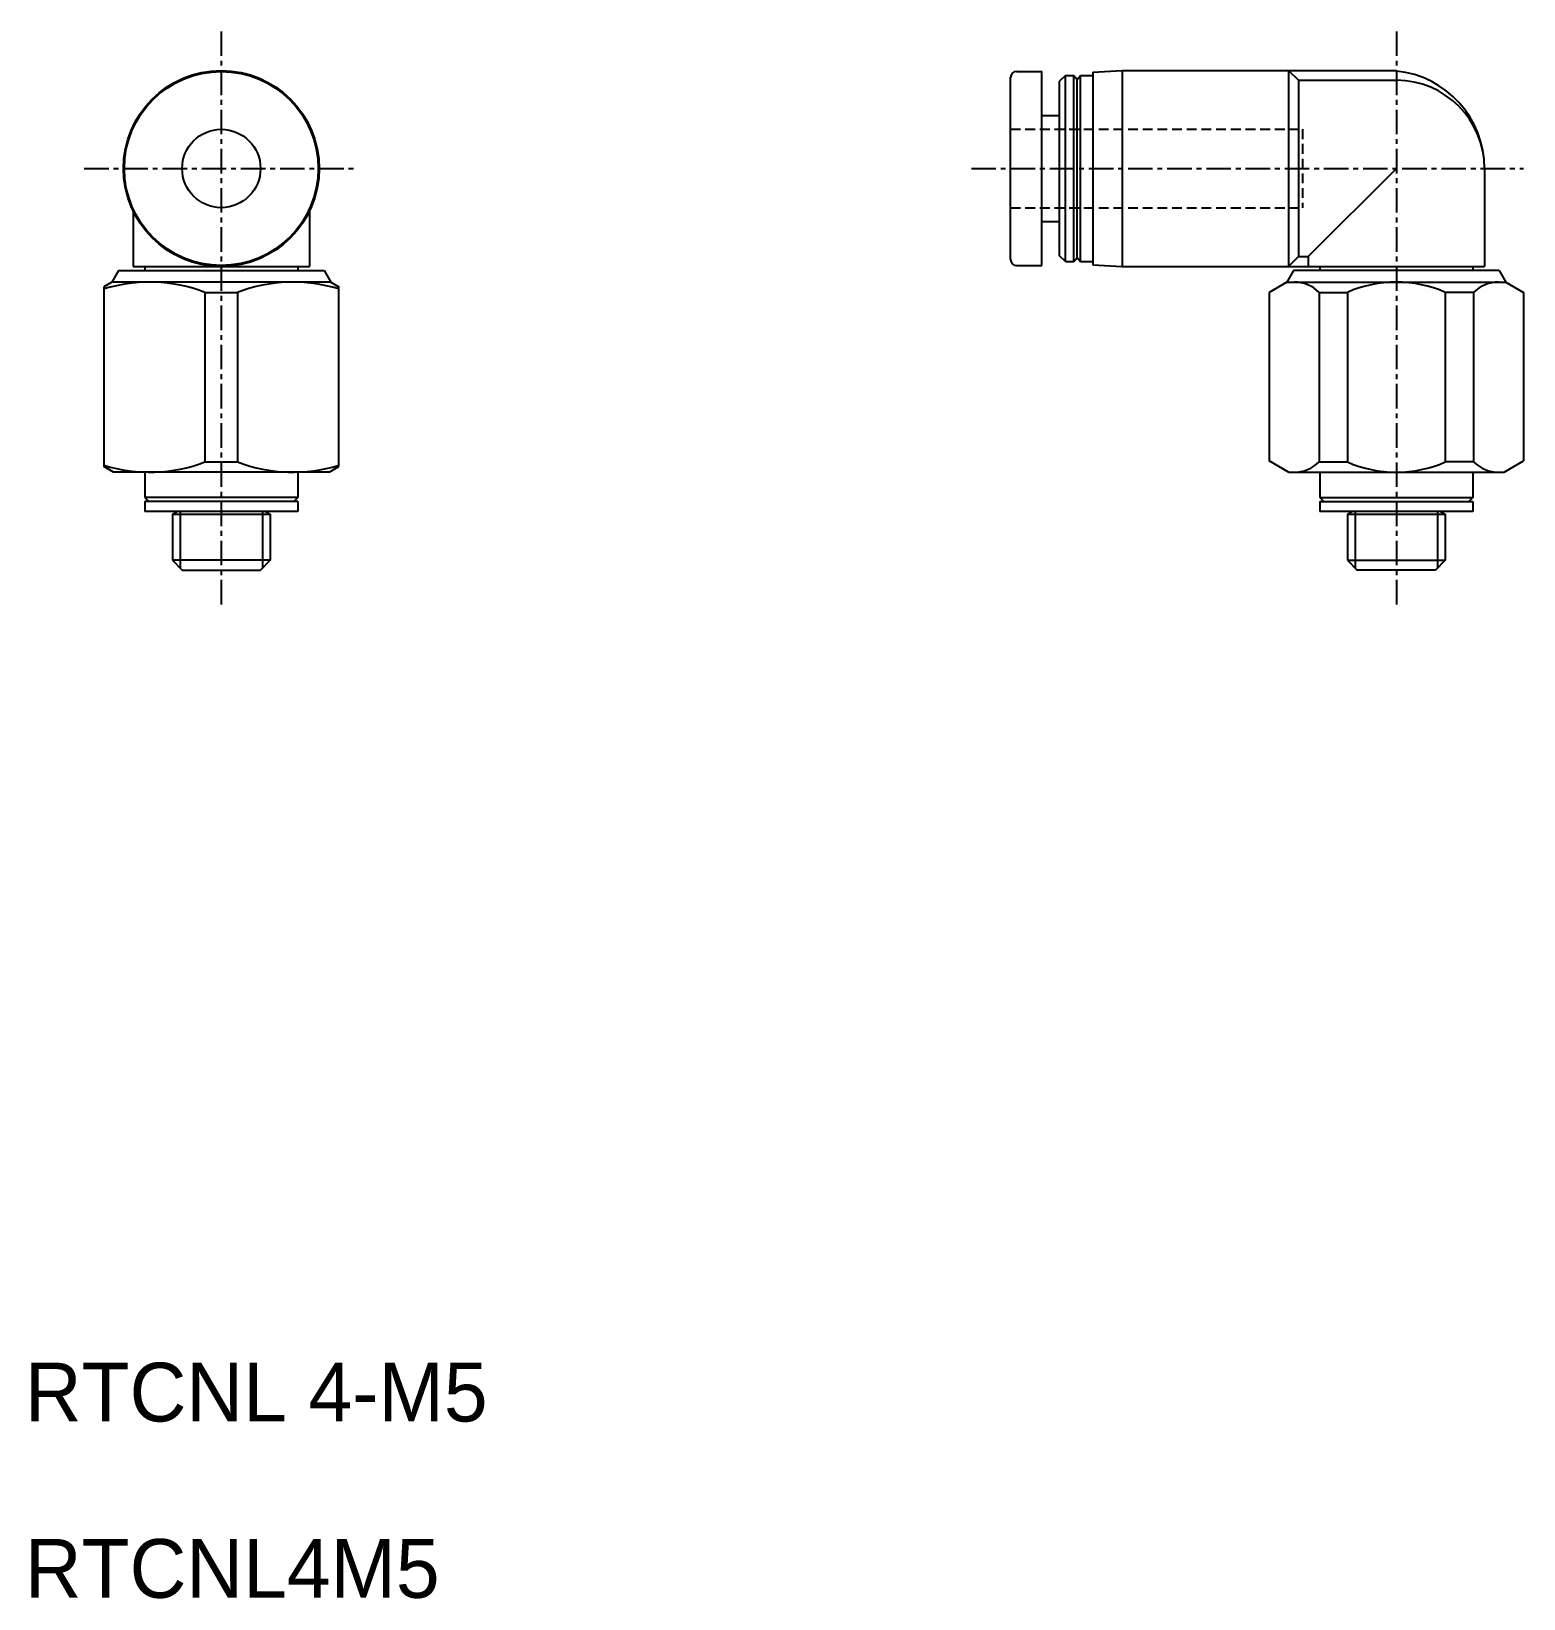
# Model space of a CAD drawing. Extents: x 0.3 to 76.5, y 0 to 80.
import ezdxf

# ---------------------------------------------------------------- set-up
doc = ezdxf.new("R2010")
doc.units = 0
doc.linetypes.add('CENTER', pattern=[2, 1.25, -0.25, 0.25, -0.25])
doc.linetypes.add('DASHED', pattern=[0.75, 0.5, -0.25])
doc.layers.get('0').update_dxf_attribs({"linetype": 'CONTINUOUS'})
doc.layers.add('CENTER', color=1, linetype='CENTER')

msp = doc.modelspace()

# ---------------------------------------------------------------- linework, layer by layer
at = {"color": 7, "linetype": 'CONTINUOUS'}
for p, q in [((50.329, 68.304), (50.329, 77.604)), ((50.629, 77.904), (51.929, 77.904)), ((51.929, 68.004), (51.929, 77.904)), ((53.129, 77.704), (52.829, 77.404)), ((53.129, 68.204), (53.129, 77.704)), ((53.129, 77.704), (53.554, 77.704)), ((53.554, 68.204), (53.554, 77.704)), ((53.554, 77.704), (53.729, 77.504)), ((53.729, 77.504), (53.904, 77.704)), ((53.904, 68.204), (53.904, 77.704)), ((53.904, 77.704), (54.529, 77.704)), ((54.529, 77.875), (56.029, 77.954)), ((54.529, 77.875), (54.529, 68.032)), ((56.029, 77.954), (70.029, 77.954)), ((56.029, 77.954), (56.029, 67.954)), ((64.529, 77.954), (64.529, 67.954)), ((64.529, 77.954), (65.029, 77.454)), ((52.829, 68.504), (52.829, 77.404)), ((53.729, 68.404), (53.729, 77.504)), ((65.029, 77.454), (65.029, 68.454)), ((65.029, 77.454), (70.029, 77.454)), ((51.929, 75.654), (52.829, 75.654)), ((65.529, 68.454), (70.029, 72.954)), ((74.529, 72.954), (74.529, 67.954)), ((5.529, 70.774), (5.529, 67.954)), ((14.529, 70.774), (14.529, 67.954)), ((51.929, 70.254), (52.829, 70.254)), ((50.629, 68.004), (51.929, 68.004)), ((53.129, 68.204), (52.829, 68.504)), ((53.129, 68.204), (53.554, 68.204)), ((53.554, 68.204), (53.729, 68.404)), ((53.729, 68.404), (53.904, 68.204)), ((53.904, 68.204), (54.529, 68.204)), ((54.529, 68.032), (56.029, 67.954)), ((64.529, 67.954), (65.029, 68.454)), ((65.029, 68.454), (65.529, 68.454)), ((65.529, 68.454), (65.529, 67.954)), ((4.779, 67.754), (4.433, 67.154)), ((4.779, 67.754), (15.279, 67.754)), ((5.529, 67.954), (14.529, 67.954)), ((6.129, 67.954), (6.129, 67.754)), ((13.929, 67.954), (13.929, 67.754)), ((15.279, 67.754), (15.625, 67.154)), ((56.029, 67.954), (74.529, 67.954)), ((64.779, 67.754), (64.433, 67.154)), ((75.279, 67.754), (64.779, 67.754)), ((66.129, 67.954), (66.129, 67.754)), ((73.929, 67.954), (73.929, 67.754)), ((75.279, 67.754), (75.625, 67.154)), ((4.433, 67.154), (4.029, 66.921)), ((4.029, 66.921), (4.029, 57.742)), ((15.625, 67.154), (4.433, 67.154)), ((9.194, 66.632), (9.194, 57.975)), ((9.194, 66.632), (10.864, 66.632)), ((10.864, 66.632), (10.864, 57.975)), ((15.625, 67.154), (16.029, 66.921)), ((16.029, 57.742), (16.029, 66.921)), ((64.433, 67.154), (63.529, 66.632)), ((63.529, 66.632), (63.529, 58.031)), ((64.433, 67.154), (75.625, 67.154)), ((66.083, 66.632), (66.083, 57.975)), ((66.083, 66.632), (67.529, 66.632)), ((67.529, 66.632), (67.529, 57.975)), ((72.529, 66.632), (72.529, 57.975)), ((73.975, 66.632), (72.529, 66.632)), ((73.975, 66.632), (73.975, 57.975)), ((75.625, 67.154), (76.529, 66.632)), ((76.529, 66.632), (76.529, 58.031)), ((4.529, 57.454), (4.029, 57.742)), ((9.194, 57.975), (10.864, 57.975)), ((15.529, 57.454), (16.029, 57.742)), ((64.529, 57.454), (63.529, 58.031)), ((66.083, 57.975), (67.529, 57.975)), ((73.975, 57.975), (72.529, 57.975)), ((75.529, 57.454), (76.529, 58.031)), ((15.529, 57.454), (4.529, 57.454)), ((6.129, 57.454), (6.129, 56.154)), ((13.929, 57.454), (13.929, 56.154)), ((64.529, 57.454), (75.529, 57.454)), ((66.129, 57.454), (66.129, 56.154)), ((73.929, 57.454), (73.929, 56.154)), ((13.929, 56.154), (6.129, 56.154)), ((6.129, 56.154), (6.329, 55.954)), ((13.929, 56.154), (13.729, 55.954)), ((66.129, 56.154), (73.929, 56.154)), ((66.129, 56.154), (66.329, 55.954)), ((73.929, 56.154), (73.729, 55.954)), ((13.929, 55.954), (6.129, 55.954)), ((6.129, 55.954), (6.129, 55.454)), ((13.929, 55.454), (6.129, 55.454)), ((7.529, 55.309), (7.779, 55.454)), ((7.529, 55.309), (12.529, 55.309)), ((7.529, 55.309), (7.529, 52.954)), ((12.279, 55.454), (12.529, 55.309)), ((12.529, 55.309), (12.529, 52.954)), ((13.929, 55.954), (13.929, 55.454)), ((66.129, 55.954), (73.929, 55.954)), ((66.129, 55.954), (66.129, 55.454)), ((73.929, 55.454), (66.129, 55.454)), ((67.529, 55.309), (67.779, 55.454)), ((67.529, 55.309), (72.529, 55.309)), ((67.529, 55.309), (67.529, 52.954)), ((72.279, 55.454), (72.529, 55.309)), ((72.529, 55.309), (72.529, 52.954)), ((73.929, 55.954), (73.929, 55.454)), ((12.529, 52.954), (7.529, 52.954)), ((7.529, 52.954), (8.029, 52.454)), ((12.529, 52.954), (12.029, 52.454)), ((67.529, 52.954), (68.029, 52.454)), ((67.529, 52.954), (72.529, 52.954)), ((72.529, 52.954), (72.029, 52.454)), ((8.029, 52.454), (12.029, 52.454)), ((72.029, 52.454), (68.029, 52.454))]:
    msp.add_line(p, q, dxfattribs=at)
at = {"color": 3, "linetype": 'DASHED'}
for p, q in [((50.329, 74.954), (65.229, 74.954)), ((65.229, 74.954), (65.229, 70.954)), ((50.329, 70.954), (65.229, 70.954))]:
    msp.add_line(p, q, dxfattribs=at)
at = {"color": 3, "linetype": 'CONTINUOUS'}
for p, q in [((7.929, 55.454), (7.929, 52.554)), ((12.129, 55.454), (12.129, 52.554)), ((67.929, 55.454), (67.929, 52.554)), ((72.129, 55.454), (72.129, 52.554))]:
    msp.add_line(p, q, dxfattribs=at)
at = {"color": 7, "linetype": 'CONTINUOUS'}
for radius in [5, 4.95, 2]:
    msp.add_circle((10.029, 72.954), radius, dxfattribs=at)
for centre, radius, start, end in [((50.629, 77.604), 0.3, 90, 180), ((69.529, 72.954), 5, 0, 84.26083), ((70.029, 72.954), 4.5, 0, 90), ((50.629, 68.304), 0.3, 180, 270), ((6.362, 59.203), 7.951, 69.12912, 107.06014), ((13.697, 59.203), 7.951, 72.93986, 110.87087), ((64.806, 65.33), 1.824, 45.55547, 89.99995), ((70.029, 60.902), 6.251, 66.42625, 113.57375), ((75.252, 65.33), 1.824, 90.00005, 134.44454), ((6.362, 65.404), 7.951, 252.93991, 290.87092), ((13.697, 65.404), 7.951, 249.12918, 287.06019), ((64.806, 59.277), 1.824, 270, 314.44449), ((70.029, 63.705), 6.251, 246.42619, 293.5737), ((75.252, 59.277), 1.824, 225.5554, 269.9999)]:
    msp.add_arc(centre, radius, start, end, dxfattribs=at)
at = {"layer": 'CENTER', "color": 1, "linetype": 'CENTER'}
for p, q in [((10.029, 79.954), (10.029, 50.454)), ((70.029, 79.954), (70.029, 50.454)), ((3.029, 72.954), (17.029, 72.954)), ((48.329, 72.954), (76.529, 72.954))]:
    msp.add_line(p, q, dxfattribs=at)

# ---------------------------------------------------------------- texts
for s, p in [('RTCNL 4-M5', (0, 9)), ('RTCNL4M5', (0, 0))]:
    msp.add_text(s, height=3).set_placement(p)

doc.saveas('drawing.dxf')
